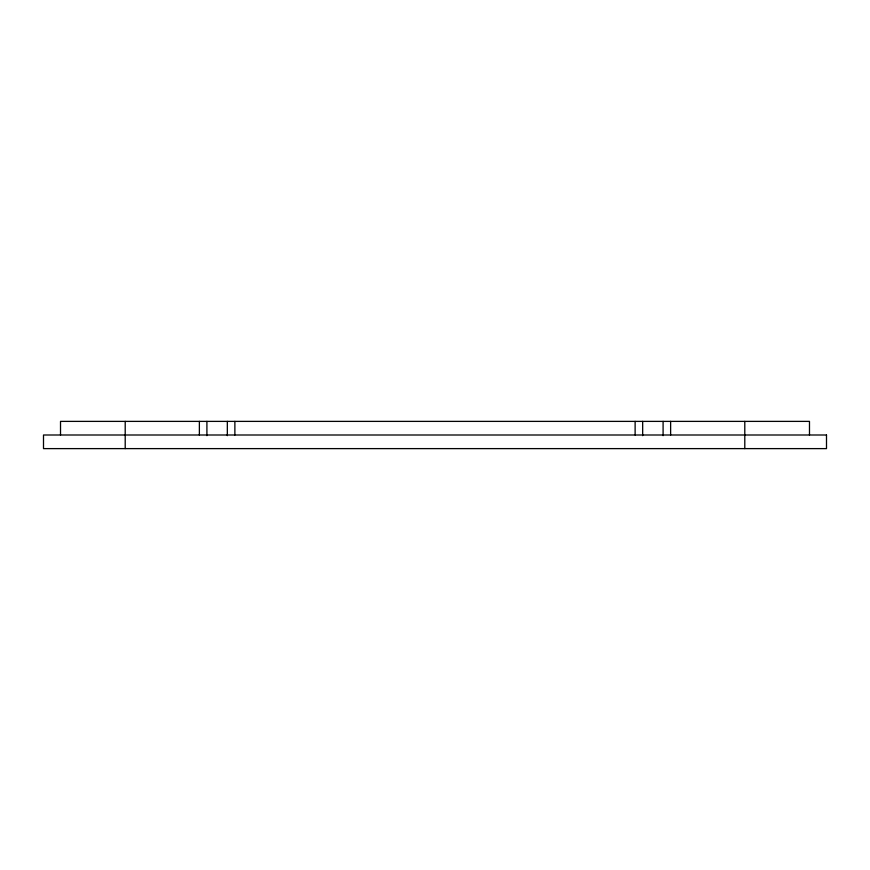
<?xml version="1.0" encoding="UTF-8"?>
<svg xmlns="http://www.w3.org/2000/svg" width="870" height="870" viewBox="0 0 870 870"><rect width="100%" height="100%" fill="white"/><g stroke="black" fill="none" stroke-linecap="round" stroke-linejoin="round"><path stroke-width="1.3" d="M809.481 435L809.481 421.385L60.519 421.385L60.519 435M744.796 421.385L744.796 448.615M670.629 421.385L670.629 435M663.092 421.385L663.092 435.652M642.669 421.385L642.669 435.652M635.122 421.385L635.122 435M234.878 421.385L234.878 435M227.331 421.385L227.331 435.652M206.908 421.385L206.908 435.652M199.371 421.385L199.371 435M125.204 421.385L125.204 448.615M826.5 435L43.5 435L43.5 448.615L826.5 448.615L826.5 435"/></g></svg>
